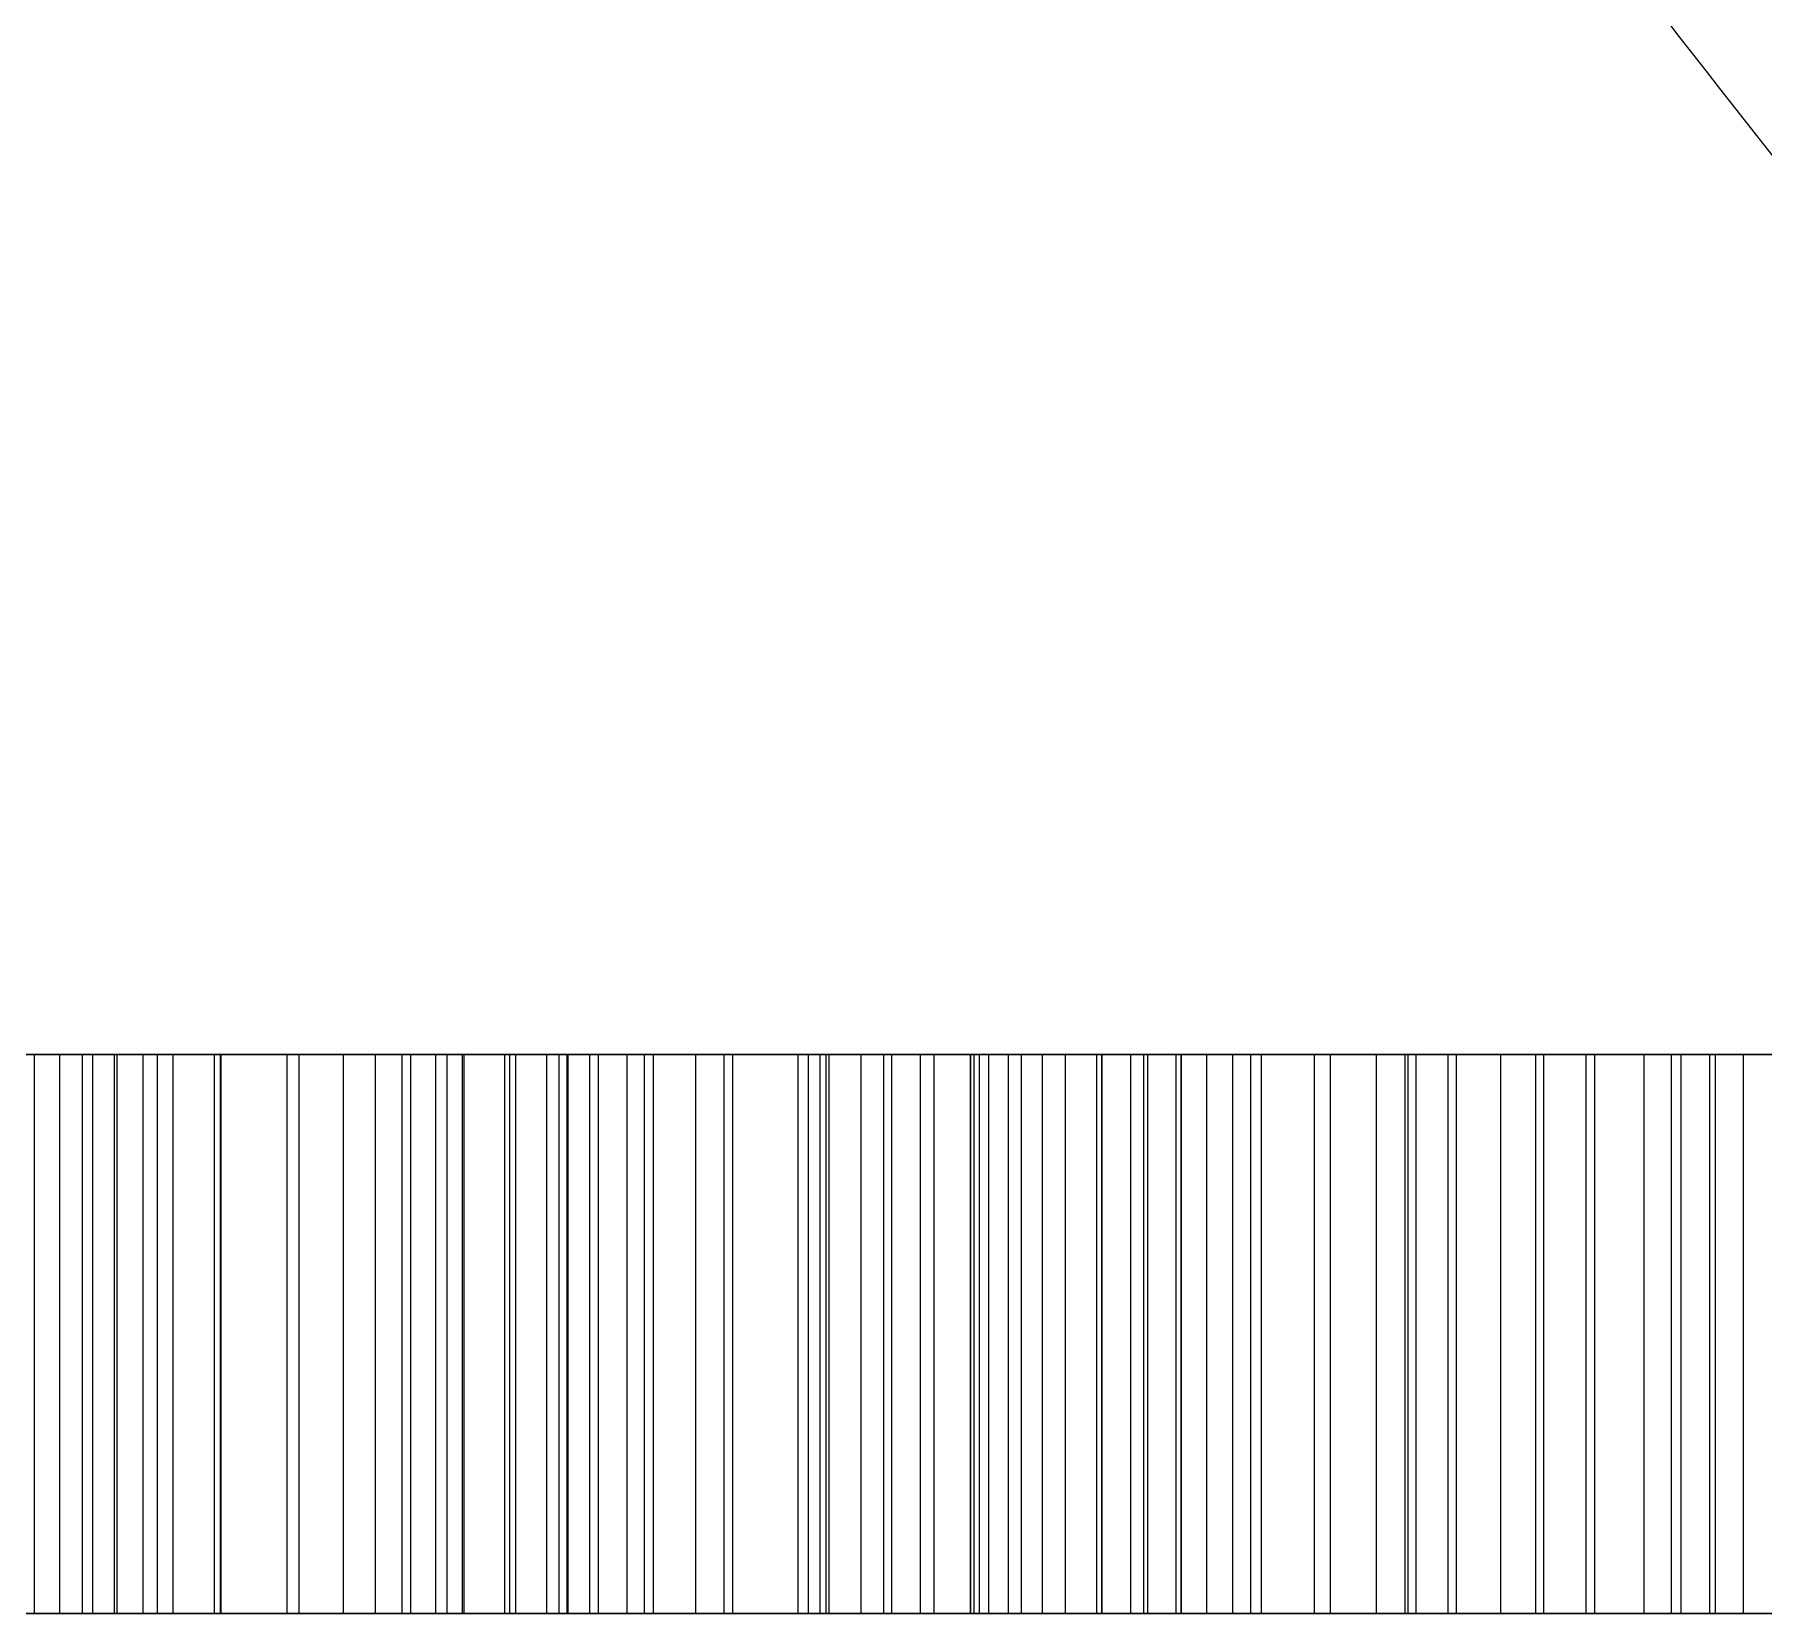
# Paper-space layout 'Sheet2' of a CAD drawing. Header units: inches. Extents: x 0 to 16.3, y 0 to 11.5.
# Drawn here: x 4.1575 to 4.3121, y 9.7172 to 9.8584 of the extents above; entities that cross this region are included whole.
import ezdxf

# ---------------------------------------------------------------- set-up
doc = ezdxf.new("R2010")
doc.units = ezdxf.units.IN
doc.header["$MEASUREMENT"] = 0

psp = doc.layouts.new('Sheet2')

# ---------------------------------------------------------------- linework, layer by layer
at = {"color": 7, "linetype": 'Continuous', "lineweight": 25}
for p, q in [((3.216617, 9.767186), (6.446354, 9.767186)), ((4.164593, 9.767186), (4.047247, 9.767186)), ((4.174123, 9.767186), (4.080595, 9.767186)), ((4.097408, 9.767186), (4.20511, 9.767186)), ((4.11579, 9.767186), (4.174178, 9.767186)), ((4.162675, 9.767186), (4.12373, 9.767186)), ((4.127719, 9.767186), (4.159701, 9.767186)), ((4.143191, 9.767186), (4.161763, 9.767186)), ((4.153027, 9.767186), (4.264684, 9.767186)), ((4.168478, 9.767186), (4.157476, 9.767186)), ((4.157476, 9.717186), (4.157476, 9.767186)), ((4.159701, 9.767186), (4.159701, 9.717186)), ((4.159701, 9.767186), (4.193339, 9.767186)), ((4.161763, 9.717186), (4.161763, 9.767186)), ((4.161763, 9.767186), (4.185098, 9.767186)), ((4.205207, 9.767186), (4.162675, 9.767186)), ((4.162675, 9.717186), (4.162675, 9.767186)), ((4.216614, 9.767186), (4.164593, 9.767186)), ((4.164593, 9.767186), (4.164593, 9.717186)), ((4.164848, 9.767186), (4.164848, 9.717186)), ((4.167196, 9.717186), (4.167196, 9.767186)), ((4.199984, 9.767186), (4.168478, 9.767186)), ((4.168478, 9.717186), (4.168478, 9.767186)), ((4.169886, 9.717186), (4.169886, 9.767186)), ((4.173577, 9.717186), (4.173577, 9.767186)), ((4.181148, 9.767186), (4.173577, 9.767186)), ((4.174123, 9.717186), (4.174123, 9.767186)), ((4.271973, 9.767186), (4.174123, 9.767186)), ((4.174178, 9.717186), (4.174178, 9.767186)), ((4.180065, 9.717186), (4.180065, 9.767186)), ((4.20511, 9.767186), (4.181148, 9.767186)), ((4.181148, 9.717186), (4.181148, 9.767186)), ((4.185098, 9.717186), (4.185098, 9.767186)), ((4.185098, 9.767186), (4.212834, 9.767186)), ((4.187939, 9.767186), (4.187939, 9.717186)), ((4.190327, 9.767186), (4.190327, 9.717186)), ((4.191129, 9.717186), (4.191129, 9.767186)), ((4.193339, 9.767186), (4.193339, 9.717186)), ((4.193339, 9.767186), (4.228274, 9.767186)), ((4.194387, 9.717186), (4.194387, 9.767186)), ((4.195758, 9.717186), (4.195758, 9.767186)), ((4.195758, 9.767186), (4.199984, 9.767186)), ((4.252973, 9.767186), (4.195918, 9.767186)), ((4.195918, 9.717186), (4.195918, 9.767186)), ((4.199508, 9.767186), (4.199508, 9.717186)), ((4.199548, 9.717186), (4.199548, 9.767186)), ((4.199548, 9.767186), (4.226714, 9.767186)), ((4.199984, 9.717186), (4.199984, 9.767186)), ((4.200515, 9.717186), (4.200515, 9.767186)), ((4.203294, 9.767186), (4.210497, 9.767186)), ((4.203294, 9.717186), (4.203294, 9.767186)), ((4.219174, 9.767186), (4.203294, 9.767186)), ((4.204397, 9.717186), (4.204397, 9.767186)), ((4.20511, 9.717186), (4.20511, 9.767186)), ((4.28866, 9.767186), (4.205207, 9.767186)), ((4.205207, 9.717186), (4.205207, 9.767186)), ((4.207151, 9.717186), (4.207151, 9.767186)), ((4.207916, 9.717186), (4.207916, 9.767186)), ((4.210497, 9.717186), (4.210497, 9.767186)), ((4.212028, 9.717186), (4.212028, 9.767186)), ((4.212834, 9.717186), (4.212834, 9.767186)), ((4.212834, 9.767186), (4.244611, 9.767186)), ((4.24281, 9.767186), (4.216614, 9.767186)), ((4.216614, 9.767186), (4.216614, 9.717186)), ((4.219174, 9.717186), (4.219174, 9.767186)), ((4.225782, 9.767186), (4.219174, 9.767186)), ((4.21994, 9.717186), (4.21994, 9.767186)), ((4.228561, 9.767186), (4.225782, 9.767186)), ((4.225782, 9.717186), (4.225782, 9.767186)), ((4.226714, 9.717186), (4.226714, 9.767186)), ((4.227767, 9.717186), (4.227767, 9.767186)), ((4.228274, 9.767186), (4.228274, 9.717186)), ((4.228274, 9.767186), (4.400494, 9.767186)), ((4.228561, 9.717186), (4.228561, 9.767186)), ((4.231422, 9.717186), (4.231422, 9.767186)), ((4.233435, 9.717186), (4.233435, 9.767186)), ((4.234175, 9.767186), (4.236728, 9.767186)), ((4.234175, 9.717186), (4.234175, 9.767186)), ((4.236728, 9.767186), (4.242002, 9.767186)), ((4.236728, 9.717186), (4.236728, 9.767186)), ((4.237944, 9.717186), (4.237944, 9.767186)), ((4.241203, 9.717186), (4.241203, 9.767186)), ((4.241233, 9.717186), (4.241233, 9.767186)), ((4.241233, 9.767186), (4.245771, 9.767186)), ((4.24152, 9.717186), (4.24152, 9.767186)), ((4.242002, 9.717186), (4.242002, 9.767186)), ((4.242002, 9.767186), (4.25672, 9.767186)), ((4.260039, 9.767186), (4.24281, 9.767186)), ((4.24281, 9.767186), (4.24281, 9.717186)), ((4.244611, 9.717186), (4.244611, 9.767186)), ((4.244611, 9.767186), (4.708621, 9.767186)), ((4.245771, 9.717186), (4.245771, 9.767186)), ((4.247645, 9.717186), (4.247645, 9.767186)), ((4.249687, 9.717186), (4.249687, 9.767186)), ((4.25672, 9.767186), (4.249687, 9.767186)), ((4.252492, 9.767186), (4.255555, 9.767186)), ((4.252492, 9.717186), (4.252492, 9.767186)), ((4.304783, 9.767186), (4.252492, 9.767186)), ((4.252948, 9.717186), (4.252948, 9.767186)), ((4.252973, 9.717186), (4.252973, 9.767186)), ((4.255555, 9.717186), (4.255555, 9.767186)), ((4.255555, 9.767186), (4.26236, 9.767186)), ((4.25672, 9.717186), (4.25672, 9.767186)), ((4.25706, 9.717186), (4.25706, 9.767186)), ((4.259609, 9.717186), (4.259609, 9.767186)), ((4.260037, 9.717186), (4.260037, 9.767186)), ((4.280322, 9.767186), (4.260039, 9.767186)), ((4.260039, 9.767186), (4.260039, 9.717186)), ((4.26236, 9.717186), (4.26236, 9.767186)), ((4.264684, 9.767186), (4.380707, 9.767186)), ((4.264684, 9.717186), (4.264684, 9.767186)), ((4.266276, 9.717186), (4.266276, 9.767186)), ((4.267249, 9.717186), (4.267249, 9.767186)), ((4.271973, 9.717186), (4.271973, 9.767186)), ((4.374138, 9.767186), (4.271973, 9.767186)), ((4.27342, 9.767186), (4.291767, 9.767186)), ((4.27342, 9.717186), (4.27342, 9.767186)), ((4.277534, 9.717186), (4.277534, 9.767186)), ((4.280087, 9.717186), (4.280087, 9.767186)), ((4.303884, 9.767186), (4.280322, 9.767186)), ((4.280322, 9.767186), (4.280322, 9.717186)), ((4.281076, 9.767186), (4.28394, 9.767186)), ((4.281076, 9.717186), (4.281076, 9.767186)), ((4.284678, 9.767186), (4.281076, 9.767186)), ((4.28394, 9.717186), (4.28394, 9.767186)), ((4.28394, 9.767186), (4.319529, 9.767186)), ((4.284678, 9.717186), (4.284678, 9.767186)), ((4.310361, 9.767186), (4.28866, 9.767186)), ((4.28866, 9.717186), (4.28866, 9.767186)), ((4.291767, 9.717186), (4.291767, 9.767186)), ((4.292488, 9.717186), (4.292488, 9.767186)), ((4.296242, 9.767186), (4.296242, 9.717186)), ((4.307335, 9.767186), (4.297042, 9.767186)), ((4.297042, 9.717186), (4.297042, 9.767186)), ((4.301465, 9.717186), (4.301465, 9.767186)), ((4.301465, 9.767186), (4.307846, 9.767186)), ((4.33095, 9.767186), (4.303884, 9.767186)), ((4.303884, 9.767186), (4.303884, 9.717186)), ((4.304783, 9.717186), (4.304783, 9.767186)), ((4.307846, 9.767186), (4.304783, 9.767186)), ((4.307335, 9.717186), (4.307335, 9.767186)), ((4.307846, 9.717186), (4.307846, 9.767186)), ((4.325412, 9.767186), (4.310361, 9.767186)), ((4.310361, 9.717186), (4.310361, 9.767186)), ((4.047247, 9.717186), (4.164593, 9.717186)), ((4.174123, 9.717186), (4.080595, 9.717186)), ((4.097408, 9.717186), (4.20511, 9.717186)), ((4.11579, 9.717186), (4.174178, 9.717186)), ((4.162675, 9.717186), (4.12373, 9.717186)), ((4.159701, 9.717186), (4.127719, 9.717186)), ((4.143191, 9.717186), (4.161763, 9.717186)), ((4.153027, 9.717186), (4.264684, 9.717186)), ((4.168478, 9.717186), (4.157476, 9.717186)), ((4.193339, 9.717186), (4.159701, 9.717186)), ((4.161763, 9.717186), (4.185098, 9.717186)), ((4.205207, 9.717186), (4.162675, 9.717186)), ((4.164593, 9.717186), (4.216614, 9.717186)), ((4.199984, 9.717186), (4.168478, 9.717186)), ((4.181148, 9.717186), (4.173577, 9.717186)), ((4.271973, 9.717186), (4.174123, 9.717186)), ((4.20511, 9.717186), (4.181148, 9.717186)), ((4.185098, 9.717186), (4.212834, 9.717186)), ((4.228274, 9.717186), (4.193339, 9.717186)), ((4.195758, 9.717186), (4.199984, 9.717186)), ((4.252973, 9.717186), (4.195918, 9.717186)), ((4.199548, 9.717186), (4.226714, 9.717186)), ((4.203294, 9.717186), (4.210497, 9.717186)), ((4.219174, 9.717186), (4.203294, 9.717186)), ((4.28866, 9.717186), (4.205207, 9.717186)), ((4.212834, 9.717186), (4.244611, 9.717186)), ((4.216614, 9.717186), (4.24281, 9.717186)), ((4.225782, 9.717186), (4.219174, 9.717186)), ((4.228561, 9.717186), (4.225782, 9.717186)), ((4.400494, 9.717186), (4.228274, 9.717186)), ((4.234175, 9.717186), (4.236728, 9.717186)), ((4.236728, 9.717186), (4.242002, 9.717186)), ((4.241233, 9.717186), (4.245771, 9.717186)), ((4.242002, 9.717186), (4.25672, 9.717186)), ((4.24281, 9.717186), (4.260039, 9.717186)), ((4.244611, 9.717186), (4.708621, 9.717186)), ((4.25672, 9.717186), (4.249687, 9.717186)), ((4.252492, 9.717186), (4.255555, 9.717186)), ((4.304783, 9.717186), (4.252492, 9.717186)), ((4.255555, 9.717186), (4.26236, 9.717186)), ((4.260039, 9.717186), (4.280322, 9.717186)), ((4.264684, 9.717186), (4.380707, 9.717186)), ((4.374138, 9.717186), (4.271973, 9.717186)), ((4.27342, 9.717186), (4.291767, 9.717186)), ((4.280322, 9.717186), (4.303884, 9.717186)), ((4.281076, 9.717186), (4.28394, 9.717186)), ((4.284678, 9.717186), (4.281076, 9.717186)), ((4.28394, 9.717186), (4.319529, 9.717186)), ((4.310361, 9.717186), (4.28866, 9.717186)), ((4.307335, 9.717186), (4.297042, 9.717186)), ((4.301465, 9.717186), (4.307846, 9.717186)), ((4.303884, 9.717186), (4.33095, 9.717186)), ((4.307846, 9.717186), (4.304783, 9.717186)), ((4.325412, 9.717186), (4.310361, 9.717186))]:
    psp.add_line(p, q, dxfattribs=at)
psp.add_ellipse((4.831485, 15.555746), major_axis=(0, 6.027262), ratio=0.2679492, start_param=2.7576999, end_param=2.8592172, dxfattribs=at)
for points, knots in [([(4.167196, 9.767186), (4.166599, 9.767186), (4.16549, 9.767186), (4.163803, 9.767186), (4.162241, 9.767186), (4.1608, 9.767186), (4.159511, 9.767186), (4.158345, 9.767186), (4.157311, 9.767186), (4.156781, 9.767186), (4.156505, 9.767186)], [0, 0, 0, 0, 0.1634828, 0.303655, 0.4306381, 0.5429629, 0.6491727, 0.7569437, 0.8732638, 1, 1, 1, 1]), ([(4.194387, 9.767186), (4.192773, 9.767186), (4.189616, 9.767186), (4.185232, 9.767186), (4.181249, 9.767186), (4.177682, 9.767186), (4.174535, 9.767186), (4.171804, 9.767186), (4.169486, 9.767186), (4.167634, 9.767186), (4.166211, 9.767186), (4.165272, 9.767186), (4.164814, 9.767186), (4.164843, 9.767186), (4.165365, 9.767186), (4.16636, 9.767186), (4.167874, 9.767186), (4.169207, 9.767186), (4.169886, 9.767186)], [0, 0, 0, 0, 0.0697498, 0.1365012, 0.2010935, 0.2635711, 0.3245427, 0.3851762, 0.4456286, 0.5069201, 0.5678784, 0.6279706, 0.6874835, 0.7470737, 0.807395, 0.869438, 0.933535, 1, 1, 1, 1]), ([(4.173577, 9.767186), (4.174047, 9.767186), (4.174964, 9.767186), (4.176182, 9.767186), (4.177236, 9.767186), (4.178118, 9.767186), (4.178821, 9.767186), (4.179415, 9.767186), (4.179768, 9.767186), (4.180078, 9.767186), (4.180097, 9.767186), (4.179681, 9.767186), (4.178743, 9.767186), (4.177233, 9.767186), (4.17531, 9.767186), (4.172986, 9.767186), (4.170303, 9.767186), (4.16824, 9.767186), (4.167196, 9.767186)], [0, 0, 0, 0, 0.0702362, 0.1369279, 0.2001255, 0.2598881, 0.3158283, 0.3685639, 0.4180332, 0.4644731, 0.5495715, 0.6266164, 0.6962524, 0.7599856, 0.8206072, 0.8800544, 0.93931, 1, 1, 1, 1]), ([(4.169886, 9.767186), (4.170644, 9.767186), (4.172134, 9.767186), (4.174784, 9.767186), (4.177748, 9.767186), (4.181022, 9.767186), (4.184583, 9.767186), (4.188436, 9.767186), (4.192586, 9.767186), (4.197006, 9.767186), (4.201542, 9.767186), (4.206146, 9.767186), (4.210731, 9.767186), (4.215313, 9.767186), (4.21989, 9.767186), (4.224439, 9.767186), (4.229009, 9.767186), (4.231945, 9.767186), (4.233435, 9.767186)], [0, 0, 0, 0, 0.0675286, 0.1326932, 0.19593, 0.2581632, 0.3197487, 0.3812902, 0.4437174, 0.5071604, 0.5708222, 0.6323264, 0.6928098, 0.7528364, 0.8127136, 0.8735441, 0.9358197, 1, 1, 1, 1]), ([(4.174178, 9.767186), (4.174877, 9.767186), (4.176151, 9.767186), (4.178012, 9.767186), (4.179638, 9.767186), (4.181095, 9.767186), (4.18252, 9.767186), (4.183875, 9.767186), (4.18528, 9.767186), (4.186791, 9.767186), (4.188534, 9.767186), (4.190581, 9.767186), (4.19306, 9.767186), (4.194802, 9.767186), (4.195758, 9.767186)], [0, 0, 0, 0, 0.1476675, 0.2690406, 0.3650826, 0.4367119, 0.49431, 0.5473157, 0.5989384, 0.6498406, 0.7091503, 0.7860309, 0.882611, 1, 1, 1, 1]), ([(4.191129, 9.767186), (4.190697, 9.767186), (4.18985, 9.767186), (4.188868, 9.767186), (4.188251, 9.767186), (4.18793, 9.767186), (4.18792, 9.767186), (4.188279, 9.767186), (4.188894, 9.767186), (4.189873, 9.767186), (4.191096, 9.767186), (4.192677, 9.767186), (4.194507, 9.767186), (4.196611, 9.767186), (4.199036, 9.767186), (4.201719, 9.767186), (4.204706, 9.767186), (4.206831, 9.767186), (4.207916, 9.767186)], [0, 0, 0, 0, 0.0650768, 0.1276932, 0.1885881, 0.2474137, 0.3059129, 0.3648003, 0.423494, 0.4839718, 0.5449109, 0.6056862, 0.666438, 0.7285674, 0.7927039, 0.8586285, 0.9277968, 1, 1, 1, 1]), ([(4.195918, 9.767186), (4.195314, 9.767186), (4.194144, 9.767186), (4.192733, 9.767186), (4.191616, 9.767186), (4.190829, 9.767186), (4.190405, 9.767186), (4.19027, 9.767186), (4.190497, 9.767186), (4.191035, 9.767186), (4.191858, 9.767186), (4.192953, 9.767186), (4.19424, 9.767186), (4.195824, 9.767186), (4.197619, 9.767186), (4.19965, 9.767186), (4.201904, 9.767186), (4.203554, 9.767186), (4.204397, 9.767186)], [0, 0, 0, 0, 0.0893391, 0.1731573, 0.2519288, 0.3247626, 0.3931991, 0.457822, 0.5186723, 0.5764389, 0.6317409, 0.6851088, 0.7374563, 0.7887903, 0.8399943, 0.8917492, 0.9447149, 1, 1, 1, 1]), ([(4.21994, 9.767186), (4.218276, 9.767186), (4.21507, 9.767186), (4.210428, 9.767186), (4.206168, 9.767186), (4.202303, 9.767186), (4.198831, 9.767186), (4.195817, 9.767186), (4.193149, 9.767186), (4.191814, 9.767186), (4.191129, 9.767186)], [0, 0, 0, 0, 0.1417828, 0.273082, 0.3963705, 0.515374, 0.6315495, 0.7494905, 0.8712937, 1, 1, 1, 1]), ([(4.245771, 9.767186), (4.244664, 9.767186), (4.242506, 9.767186), (4.239186, 9.767186), (4.23594, 9.767186), (4.232699, 9.767186), (4.229526, 9.767186), (4.226381, 9.767186), (4.22329, 9.767186), (4.220213, 9.767186), (4.217131, 9.767186), (4.214023, 9.767186), (4.210865, 9.767186), (4.207666, 9.767186), (4.204409, 9.767186), (4.201089, 9.767186), (4.197733, 9.767186), (4.195516, 9.767186), (4.194387, 9.767186)], [0, 0, 0, 0, 0.0739093, 0.1441492, 0.211882, 0.2768417, 0.3390389, 0.3985777, 0.4565545, 0.513083, 0.5686427, 0.6256801, 0.6834594, 0.7423538, 0.8035951, 0.8669079, 0.9321978, 1, 1, 1, 1]), ([(4.212028, 9.767186), (4.210765, 9.767186), (4.208383, 9.767186), (4.205238, 9.767186), (4.202779, 9.767186), (4.20101, 9.767186), (4.199904, 9.767186), (4.199411, 9.767186), (4.199607, 9.767186), (4.20021, 9.767186), (4.200515, 9.767186)], [0, 0, 0, 0, 0.1719214, 0.3241645, 0.4600632, 0.5823251, 0.693677, 0.7965945, 0.8970247, 1, 1, 1, 1]), ([(4.231422, 9.767186), (4.230728, 9.767186), (4.229377, 9.767186), (4.227279, 9.767186), (4.225191, 9.767186), (4.223111, 9.767186), (4.221045, 9.767186), (4.219004, 9.767186), (4.217, 9.767186), (4.214985, 9.767186), (4.213008, 9.767186), (4.211047, 9.767186), (4.209093, 9.767186), (4.207125, 9.767186), (4.205214, 9.767186), (4.203282, 9.767186), (4.201378, 9.767186), (4.200172, 9.767186), (4.199548, 9.767186)], [0, 0, 0, 0, 0.0525473, 0.1024186, 0.1510474, 0.1993288, 0.2474834, 0.2966263, 0.34839, 0.4023612, 0.4604101, 0.5221835, 0.5885946, 0.659955, 0.7366589, 0.8188109, 0.9062343, 1, 1, 1, 1]), ([(4.200515, 9.767186), (4.200902, 9.767186), (4.201643, 9.767186), (4.203184, 9.767186), (4.205045, 9.767186), (4.206446, 9.767186), (4.207151, 9.767186)], [0, 0, 0, 0, 0.2711487, 0.518599, 0.7579808, 1, 1, 1, 1]), ([(4.204397, 9.767186), (4.205651, 9.767186), (4.208153, 9.767186), (4.212151, 9.767186), (4.216285, 9.767186), (4.219824, 9.767186), (4.222747, 9.767186), (4.225059, 9.767186), (4.227498, 9.767186), (4.230041, 9.767186), (4.232676, 9.767186), (4.235461, 9.767186), (4.238323, 9.767186), (4.240244, 9.767186), (4.241233, 9.767186)], [0, 0, 0, 0, 0.1038147, 0.2070928, 0.3123843, 0.4204257, 0.477682, 0.5389717, 0.6035478, 0.6734682, 0.747656, 0.8269901, 0.9109632, 1, 1, 1, 1]), ([(4.207151, 9.767186), (4.207585, 9.767186), (4.208561, 9.767186), (4.210236, 9.767186), (4.21226, 9.767186), (4.214664, 9.767186), (4.217423, 9.767186), (4.220551, 9.767186), (4.224043, 9.767186), (4.226483, 9.767186), (4.227767, 9.767186)], [0, 0, 0, 0, 0.0628695, 0.1414739, 0.2392867, 0.3539314, 0.4885042, 0.6402739, 0.8106529, 1, 1, 1, 1]), ([(4.207916, 9.767186), (4.208997, 9.767186), (4.211109, 9.767186), (4.21431, 9.767186), (4.217423, 9.767186), (4.220507, 9.767186), (4.223666, 9.767186), (4.226983, 9.767186), (4.230519, 9.767186), (4.232929, 9.767186), (4.234175, 9.767186)], [0, 0, 0, 0, 0.1318934, 0.2579719, 0.3768796, 0.4913699, 0.606597, 0.7296965, 0.8602706, 1, 1, 1, 1]), ([(4.210497, 9.767186), (4.211328, 9.767186), (4.212951, 9.767186), (4.215505, 9.767186), (4.21804, 9.767186), (4.220631, 9.767186), (4.22322, 9.767186), (4.225837, 9.767186), (4.228474, 9.767186), (4.231128, 9.767186), (4.233794, 9.767186), (4.236478, 9.767186), (4.239181, 9.767186), (4.241916, 9.767186), (4.244664, 9.767186), (4.247429, 9.767186), (4.250211, 9.767186), (4.252027, 9.767186), (4.252948, 9.767186)], [0, 0, 0, 0, 0.073113, 0.1426704, 0.2101413, 0.2751037, 0.337678, 0.3987274, 0.4586195, 0.5171499, 0.5753061, 0.6328947, 0.6909481, 0.7498568, 0.8101309, 0.8714853, 0.9348597, 1, 1, 1, 1]), ([(4.249687, 9.767186), (4.248814, 9.767186), (4.247105, 9.767186), (4.244507, 9.767186), (4.241983, 9.767186), (4.239531, 9.767186), (4.237123, 9.767186), (4.234767, 9.767186), (4.232491, 9.767186), (4.229526, 9.767186), (4.225787, 9.767186), (4.221225, 9.767186), (4.216577, 9.767186), (4.213572, 9.767186), (4.212028, 9.767186)], [0, 0, 0, 0, 0.0810554, 0.158701, 0.2315555, 0.2998015, 0.3649243, 0.4266212, 0.4847822, 0.5402286, 0.6491803, 0.759635, 0.876508, 1, 1, 1, 1]), ([(4.24152, 9.767186), (4.240282, 9.767186), (4.237905, 9.767186), (4.234474, 9.767186), (4.231331, 9.767186), (4.228491, 9.767186), (4.225938, 9.767186), (4.223678, 9.767186), (4.22171, 9.767186), (4.220498, 9.767186), (4.21994, 9.767186)], [0, 0, 0, 0, 0.1737204, 0.3337073, 0.4799922, 0.6115947, 0.729558, 0.8339505, 0.9235894, 1, 1, 1, 1]), ([(4.226714, 9.767186), (4.227321, 9.767186), (4.228453, 9.767186), (4.230156, 9.767186), (4.231704, 9.767186), (4.233133, 9.767186), (4.234432, 9.767186), (4.235688, 9.767186), (4.23685, 9.767186), (4.23756, 9.767186), (4.237944, 9.767186)], [0, 0, 0, 0, 0.135188, 0.2520629, 0.3549458, 0.4501432, 0.5524384, 0.6760053, 0.8246043, 1, 1, 1, 1]), ([(4.227767, 9.767186), (4.228939, 9.767186), (4.231178, 9.767186), (4.234387, 9.767186), (4.237312, 9.767186), (4.239936, 9.767186), (4.24227, 9.767186), (4.244315, 9.767186), (4.246071, 9.767186), (4.247153, 9.767186), (4.247645, 9.767186)], [0, 0, 0, 0, 0.1782542, 0.3405603, 0.487988, 0.620855, 0.7375402, 0.8394925, 0.9269973, 1, 1, 1, 1]), ([(4.25706, 9.767186), (4.255885, 9.767186), (4.253589, 9.767186), (4.250112, 9.767186), (4.24671, 9.767186), (4.24334, 9.767186), (4.239893, 9.767186), (4.23629, 9.767186), (4.232479, 9.767186), (4.229891, 9.767186), (4.228561, 9.767186)], [0, 0, 0, 0, 0.1315843, 0.2569507, 0.377567, 0.4931286, 0.6090432, 0.7321415, 0.8622398, 1, 1, 1, 1]), ([(4.237944, 9.767186), (4.238316, 9.767186), (4.23904, 9.767186), (4.23989, 9.767186), (4.240509, 9.767186), (4.240978, 9.767186), (4.241214, 9.767186), (4.24121, 9.767186), (4.241013, 9.767186), (4.240499, 9.767186), (4.239394, 9.767186), (4.237381, 9.767186), (4.234701, 9.767186), (4.232532, 9.767186), (4.231422, 9.767186)], [0, 0, 0, 0, 0.0815259, 0.1589315, 0.2318384, 0.3018979, 0.3675226, 0.4310693, 0.4923353, 0.5527956, 0.667475, 0.777276, 0.8860108, 1, 1, 1, 1]), ([(4.233435, 9.767186), (4.234452, 9.767186), (4.236457, 9.767186), (4.239318, 9.767186), (4.241994, 9.767186), (4.244459, 9.767186), (4.246783, 9.767186), (4.248894, 9.767186), (4.250841, 9.767186), (4.252574, 9.767186), (4.254124, 9.767186), (4.25551, 9.767186), (4.256655, 9.767186), (4.257677, 9.767186), (4.258412, 9.767186), (4.259029, 9.767186), (4.259418, 9.767186), (4.259612, 9.767186), (4.259625, 9.767186), (4.259354, 9.767186), (4.258869, 9.767186), (4.258149, 9.767186), (4.257217, 9.767186), (4.256042, 9.767186), (4.254631, 9.767186), (4.253533, 9.767186), (4.252973, 9.767186)], [0, 0, 0, 0, 0.0442114, 0.0871518, 0.1286423, 0.1688524, 0.2080107, 0.2467625, 0.2845216, 0.3217708, 0.3589463, 0.3954125, 0.4320307, 0.4688226, 0.506103, 0.5435742, 0.5820615, 0.6213944, 0.6617526, 0.7040934, 0.7478686, 0.7936161, 0.8418422, 0.89196, 0.944916, 1, 1, 1, 1]), ([(4.260037, 9.767186), (4.259641, 9.767186), (4.258741, 9.767186), (4.257217, 9.767186), (4.255384, 9.767186), (4.253222, 9.767186), (4.250751, 9.767186), (4.24795, 9.767186), (4.244839, 9.767186), (4.242663, 9.767186), (4.24152, 9.767186)], [0, 0, 0, 0, 0.0640589, 0.1456066, 0.2424277, 0.3578129, 0.4923536, 0.6427974, 0.8124763, 1, 1, 1, 1]), ([(4.247645, 9.767186), (4.249273, 9.767186), (4.252451, 9.767186), (4.257096, 9.767186), (4.261464, 9.767186), (4.265524, 9.767186), (4.26926, 9.767186), (4.272531, 9.767186), (4.275372, 9.767186), (4.276802, 9.767186), (4.277534, 9.767186)], [0, 0, 0, 0, 0.1324418, 0.2585365, 0.3808121, 0.5027309, 0.6236021, 0.745601, 0.8697245, 1, 1, 1, 1]), ([(4.252948, 9.767186), (4.254377, 9.767186), (4.257077, 9.767186), (4.260597, 9.767186), (4.263398, 9.767186), (4.265421, 9.767186), (4.266665, 9.767186), (4.267336, 9.767186), (4.267202, 9.767186), (4.266585, 9.767186), (4.266276, 9.767186)], [0, 0, 0, 0, 0.1740797, 0.3289973, 0.4662463, 0.5913994, 0.705116, 0.80756, 0.9036942, 1, 1, 1, 1]), ([(4.277534, 9.767186), (4.27793, 9.767186), (4.27871, 9.767186), (4.279555, 9.767186), (4.279988, 9.767186), (4.280146, 9.767186), (4.279944, 9.767186), (4.279385, 9.767186), (4.278541, 9.767186), (4.277311, 9.767186), (4.275823, 9.767186), (4.273999, 9.767186), (4.271881, 9.767186), (4.269495, 9.767186), (4.266815, 9.767186), (4.26384, 9.767186), (4.260577, 9.767186), (4.25825, 9.767186), (4.25706, 9.767186)], [0, 0, 0, 0, 0.0585294, 0.1151116, 0.17121946, 0.22617329, 0.28227589, 0.33919373, 0.39801505, 0.45967481, 0.52214112, 0.58529389, 0.64903314, 0.7143626, 0.78144067, 0.85080438, 0.92368506, 1, 1, 1, 1]), ([(4.266276, 9.767186), (4.26592, 9.767186), (4.265239, 9.767186), (4.263748, 9.767186), (4.262027, 9.767186), (4.260706, 9.767186), (4.260037, 9.767186)], [0, 0, 0, 0, 0.27350923, 0.52354038, 0.75884276, 1, 1, 1, 1]), ([(4.26236, 9.767186), (4.262988, 9.767186), (4.264179, 9.767186), (4.26597, 9.767186), (4.267626, 9.767186), (4.269151, 9.767186), (4.270507, 9.767186), (4.271674, 9.767186), (4.272695, 9.767186), (4.273168, 9.767186), (4.27342, 9.767186)], [0, 0, 0, 0, 0.1399973, 0.26542428, 0.38064126, 0.49125949, 0.60444176, 0.723878, 0.85323842, 1, 1, 1, 1]), ([(4.291767, 9.767186), (4.291984, 9.767186), (4.292404, 9.767186), (4.292565, 9.767186), (4.2922, 9.767186), (4.291423, 9.767186), (4.290248, 9.767186), (4.288747, 9.767186), (4.28684, 9.767186), (4.285415, 9.767186), (4.284678, 9.767186)], [0, 0, 0, 0, 0.1282229, 0.2489492, 0.3644521, 0.4821864, 0.6037442, 0.726755, 0.8585186, 1, 1, 1, 1]), ([(4.297042, 9.767186), (4.296831, 9.767186), (4.296433, 9.767186), (4.296197, 9.767186), (4.296284, 9.767186), (4.296785, 9.767186), (4.297586, 9.767186), (4.298628, 9.767186), (4.299943, 9.767186), (4.300945, 9.767186), (4.301465, 9.767186)], [0, 0, 0, 0, 0.1522547, 0.2871446, 0.4129059, 0.5313045, 0.647522, 0.7600685, 0.8755498, 1, 1, 1, 1]), ([(4.338699, 9.767186), (4.337929, 9.767186), (4.336408, 9.767186), (4.334087, 9.767186), (4.331793, 9.767186), (4.329529, 9.767186), (4.327292, 9.767186), (4.325079, 9.767186), (4.322899, 9.767186), (4.320755, 9.767186), (4.318691, 9.767186), (4.316728, 9.767186), (4.314868, 9.767186), (4.313143, 9.767186), (4.311486, 9.767186), (4.310008, 9.767186), (4.308573, 9.767186), (4.307756, 9.767186), (4.307335, 9.767186)], [0, 0, 0, 0, 0.0583477, 0.1151491, 0.1696187, 0.2232069, 0.2773078, 0.3312682, 0.3870769, 0.4441047, 0.5033638, 0.5640687, 0.6269001, 0.693, 0.7633581, 0.837737, 0.9166187, 1, 1, 1, 1]), ([(4.167196, 9.717186), (4.166599, 9.717186), (4.16549, 9.717186), (4.163803, 9.717186), (4.162241, 9.717186), (4.1608, 9.717186), (4.159511, 9.717186), (4.158345, 9.717186), (4.157311, 9.717186), (4.156781, 9.717186), (4.156505, 9.717186)], [0, 0, 0, 0, 0.1634828, 0.303655, 0.4306381, 0.5429629, 0.6491727, 0.7569437, 0.8732638, 1, 1, 1, 1]), ([(4.194387, 9.717186), (4.192773, 9.717186), (4.189616, 9.717186), (4.185232, 9.717186), (4.181249, 9.717186), (4.177682, 9.717186), (4.174535, 9.717186), (4.171804, 9.717186), (4.169486, 9.717186), (4.167634, 9.717186), (4.166211, 9.717186), (4.165272, 9.717186), (4.164814, 9.717186), (4.164843, 9.717186), (4.165365, 9.717186), (4.16636, 9.717186), (4.167874, 9.717186), (4.169207, 9.717186), (4.169886, 9.717186)], [0, 0, 0, 0, 0.0697498, 0.1365012, 0.2010935, 0.2635711, 0.3245427, 0.3851762, 0.4456286, 0.5069201, 0.5678784, 0.6279706, 0.6874835, 0.7470737, 0.807395, 0.869438, 0.933535, 1, 1, 1, 1]), ([(4.173577, 9.717186), (4.174047, 9.717186), (4.174964, 9.717186), (4.176182, 9.717186), (4.177236, 9.717186), (4.178118, 9.717186), (4.178821, 9.717186), (4.179415, 9.717186), (4.179768, 9.717186), (4.180078, 9.717186), (4.180097, 9.717186), (4.179681, 9.717186), (4.178743, 9.717186), (4.177233, 9.717186), (4.17531, 9.717186), (4.172986, 9.717186), (4.170303, 9.717186), (4.16824, 9.717186), (4.167196, 9.717186)], [0, 0, 0, 0, 0.0702362, 0.1369279, 0.2001255, 0.2598881, 0.3158283, 0.3685639, 0.4180332, 0.4644731, 0.5495715, 0.6266164, 0.6962524, 0.7599856, 0.8206072, 0.8800544, 0.93931, 1, 1, 1, 1]), ([(4.169886, 9.717186), (4.170644, 9.717186), (4.172134, 9.717186), (4.174784, 9.717186), (4.177748, 9.717186), (4.181022, 9.717186), (4.184583, 9.717186), (4.188436, 9.717186), (4.192586, 9.717186), (4.197006, 9.717186), (4.201542, 9.717186), (4.206146, 9.717186), (4.210731, 9.717186), (4.215313, 9.717186), (4.21989, 9.717186), (4.224439, 9.717186), (4.229009, 9.717186), (4.231945, 9.717186), (4.233435, 9.717186)], [0, 0, 0, 0, 0.0675286, 0.1326932, 0.19593, 0.2581632, 0.3197487, 0.3812902, 0.4437174, 0.5071604, 0.5708222, 0.6323264, 0.6928098, 0.7528364, 0.8127136, 0.8735441, 0.9358197, 1, 1, 1, 1]), ([(4.174178, 9.717186), (4.174877, 9.717186), (4.176151, 9.717186), (4.178012, 9.717186), (4.179638, 9.717186), (4.181095, 9.717186), (4.18252, 9.717186), (4.183875, 9.717186), (4.18528, 9.717186), (4.186791, 9.717186), (4.188534, 9.717186), (4.190581, 9.717186), (4.19306, 9.717186), (4.194802, 9.717186), (4.195758, 9.717186)], [0, 0, 0, 0, 0.1476675, 0.2690406, 0.3650826, 0.4367119, 0.49431, 0.5473157, 0.5989384, 0.6498406, 0.7091503, 0.7860309, 0.882611, 1, 1, 1, 1]), ([(4.191129, 9.717186), (4.190697, 9.717186), (4.18985, 9.717186), (4.188868, 9.717186), (4.188251, 9.717186), (4.18793, 9.717186), (4.18792, 9.717186), (4.188279, 9.717186), (4.188894, 9.717186), (4.189873, 9.717186), (4.191096, 9.717186), (4.192677, 9.717186), (4.194507, 9.717186), (4.196611, 9.717186), (4.199036, 9.717186), (4.201719, 9.717186), (4.204706, 9.717186), (4.206831, 9.717186), (4.207916, 9.717186)], [0, 0, 0, 0, 0.0650768, 0.1276932, 0.1885881, 0.2474137, 0.3059129, 0.3648003, 0.423494, 0.4839718, 0.5449109, 0.6056862, 0.666438, 0.7285674, 0.7927039, 0.8586285, 0.9277968, 1, 1, 1, 1]), ([(4.195918, 9.717186), (4.195314, 9.717186), (4.194144, 9.717186), (4.192733, 9.717186), (4.191616, 9.717186), (4.190829, 9.717186), (4.190405, 9.717186), (4.19027, 9.717186), (4.190497, 9.717186), (4.191035, 9.717186), (4.191858, 9.717186), (4.192953, 9.717186), (4.19424, 9.717186), (4.195824, 9.717186), (4.197619, 9.717186), (4.19965, 9.717186), (4.201904, 9.717186), (4.203554, 9.717186), (4.204397, 9.717186)], [0, 0, 0, 0, 0.0893391, 0.1731573, 0.2519288, 0.3247626, 0.3931991, 0.457822, 0.5186723, 0.5764389, 0.6317409, 0.6851088, 0.7374563, 0.7887903, 0.8399943, 0.8917492, 0.9447149, 1, 1, 1, 1]), ([(4.21994, 9.717186), (4.218276, 9.717186), (4.21507, 9.717186), (4.210428, 9.717186), (4.206168, 9.717186), (4.202303, 9.717186), (4.198831, 9.717186), (4.195817, 9.717186), (4.193149, 9.717186), (4.191814, 9.717186), (4.191129, 9.717186)], [0, 0, 0, 0, 0.1417828, 0.273082, 0.3963705, 0.515374, 0.6315495, 0.7494905, 0.8712937, 1, 1, 1, 1]), ([(4.245771, 9.717186), (4.244664, 9.717186), (4.242506, 9.717186), (4.239186, 9.717186), (4.23594, 9.717186), (4.232699, 9.717186), (4.229526, 9.717186), (4.226381, 9.717186), (4.22329, 9.717186), (4.220213, 9.717186), (4.217131, 9.717186), (4.214023, 9.717186), (4.210865, 9.717186), (4.207666, 9.717186), (4.204409, 9.717186), (4.201089, 9.717186), (4.197733, 9.717186), (4.195516, 9.717186), (4.194387, 9.717186)], [0, 0, 0, 0, 0.0739093, 0.1441492, 0.211882, 0.2768417, 0.3390389, 0.3985777, 0.4565545, 0.513083, 0.5686427, 0.6256801, 0.6834594, 0.7423538, 0.8035951, 0.8669079, 0.9321978, 1, 1, 1, 1]), ([(4.212028, 9.717186), (4.210765, 9.717186), (4.208383, 9.717186), (4.205238, 9.717186), (4.202779, 9.717186), (4.20101, 9.717186), (4.199904, 9.717186), (4.199411, 9.717186), (4.199607, 9.717186), (4.20021, 9.717186), (4.200515, 9.717186)], [0, 0, 0, 0, 0.1719214, 0.3241645, 0.4600632, 0.5823251, 0.693677, 0.7965945, 0.8970247, 1, 1, 1, 1]), ([(4.231422, 9.717186), (4.230728, 9.717186), (4.229377, 9.717186), (4.227279, 9.717186), (4.225191, 9.717186), (4.223111, 9.717186), (4.221045, 9.717186), (4.219004, 9.717186), (4.217, 9.717186), (4.214985, 9.717186), (4.213008, 9.717186), (4.211047, 9.717186), (4.209093, 9.717186), (4.207125, 9.717186), (4.205214, 9.717186), (4.203282, 9.717186), (4.201378, 9.717186), (4.200172, 9.717186), (4.199548, 9.717186)], [0, 0, 0, 0, 0.0525473, 0.1024186, 0.1510474, 0.1993288, 0.2474834, 0.2966263, 0.34839, 0.4023612, 0.4604101, 0.5221835, 0.5885946, 0.659955, 0.7366589, 0.8188109, 0.9062343, 1, 1, 1, 1]), ([(4.200515, 9.717186), (4.200902, 9.717186), (4.201643, 9.717186), (4.203184, 9.717186), (4.205045, 9.717186), (4.206446, 9.717186), (4.207151, 9.717186)], [0, 0, 0, 0, 0.2711487, 0.518599, 0.7579808, 1, 1, 1, 1]), ([(4.204397, 9.717186), (4.205651, 9.717186), (4.208153, 9.717186), (4.212151, 9.717186), (4.216285, 9.717186), (4.219824, 9.717186), (4.222747, 9.717186), (4.225059, 9.717186), (4.227498, 9.717186), (4.230041, 9.717186), (4.232676, 9.717186), (4.235461, 9.717186), (4.238323, 9.717186), (4.240244, 9.717186), (4.241233, 9.717186)], [0, 0, 0, 0, 0.1038147, 0.2070928, 0.3123843, 0.4204257, 0.477682, 0.5389717, 0.6035478, 0.6734682, 0.747656, 0.8269901, 0.9109632, 1, 1, 1, 1]), ([(4.207151, 9.717186), (4.207585, 9.717186), (4.208561, 9.717186), (4.210236, 9.717186), (4.21226, 9.717186), (4.214664, 9.717186), (4.217423, 9.717186), (4.220551, 9.717186), (4.224043, 9.717186), (4.226483, 9.717186), (4.227767, 9.717186)], [0, 0, 0, 0, 0.0628695, 0.1414739, 0.2392867, 0.3539314, 0.4885042, 0.6402739, 0.8106529, 1, 1, 1, 1]), ([(4.207916, 9.717186), (4.208997, 9.717186), (4.211109, 9.717186), (4.21431, 9.717186), (4.217423, 9.717186), (4.220507, 9.717186), (4.223666, 9.717186), (4.226983, 9.717186), (4.230519, 9.717186), (4.232929, 9.717186), (4.234175, 9.717186)], [0, 0, 0, 0, 0.1318934, 0.2579719, 0.3768796, 0.4913699, 0.606597, 0.7296965, 0.8602706, 1, 1, 1, 1]), ([(4.210497, 9.717186), (4.211328, 9.717186), (4.212951, 9.717186), (4.215505, 9.717186), (4.21804, 9.717186), (4.220631, 9.717186), (4.22322, 9.717186), (4.225837, 9.717186), (4.228474, 9.717186), (4.231128, 9.717186), (4.233794, 9.717186), (4.236478, 9.717186), (4.239181, 9.717186), (4.241916, 9.717186), (4.244664, 9.717186), (4.247429, 9.717186), (4.250211, 9.717186), (4.252027, 9.717186), (4.252948, 9.717186)], [0, 0, 0, 0, 0.073113, 0.1426704, 0.2101413, 0.2751037, 0.337678, 0.3987274, 0.4586195, 0.5171499, 0.5753061, 0.6328947, 0.6909481, 0.7498568, 0.8101309, 0.8714853, 0.9348597, 1, 1, 1, 1]), ([(4.249687, 9.717186), (4.248814, 9.717186), (4.247105, 9.717186), (4.244507, 9.717186), (4.241983, 9.717186), (4.239531, 9.717186), (4.237123, 9.717186), (4.234767, 9.717186), (4.232491, 9.717186), (4.229526, 9.717186), (4.225787, 9.717186), (4.221225, 9.717186), (4.216577, 9.717186), (4.213572, 9.717186), (4.212028, 9.717186)], [0, 0, 0, 0, 0.0810554, 0.158701, 0.2315555, 0.2998015, 0.3649243, 0.4266212, 0.4847822, 0.5402286, 0.6491803, 0.759635, 0.876508, 1, 1, 1, 1]), ([(4.24152, 9.717186), (4.240282, 9.717186), (4.237905, 9.717186), (4.234474, 9.717186), (4.231331, 9.717186), (4.228491, 9.717186), (4.225938, 9.717186), (4.223678, 9.717186), (4.22171, 9.717186), (4.220498, 9.717186), (4.21994, 9.717186)], [0, 0, 0, 0, 0.1737204, 0.3337073, 0.4799922, 0.6115947, 0.729558, 0.8339505, 0.9235894, 1, 1, 1, 1]), ([(4.226714, 9.717186), (4.227321, 9.717186), (4.228453, 9.717186), (4.230156, 9.717186), (4.231704, 9.717186), (4.233133, 9.717186), (4.234432, 9.717186), (4.235688, 9.717186), (4.23685, 9.717186), (4.23756, 9.717186), (4.237944, 9.717186)], [0, 0, 0, 0, 0.135188, 0.2520629, 0.3549458, 0.4501432, 0.5524384, 0.6760053, 0.8246043, 1, 1, 1, 1]), ([(4.227767, 9.717186), (4.228939, 9.717186), (4.231178, 9.717186), (4.234387, 9.717186), (4.237312, 9.717186), (4.239936, 9.717186), (4.24227, 9.717186), (4.244315, 9.717186), (4.246071, 9.717186), (4.247153, 9.717186), (4.247645, 9.717186)], [0, 0, 0, 0, 0.1782542, 0.3405603, 0.487988, 0.620855, 0.7375402, 0.8394925, 0.9269973, 1, 1, 1, 1]), ([(4.25706, 9.717186), (4.255885, 9.717186), (4.253589, 9.717186), (4.250112, 9.717186), (4.24671, 9.717186), (4.24334, 9.717186), (4.239893, 9.717186), (4.23629, 9.717186), (4.232479, 9.717186), (4.229891, 9.717186), (4.228561, 9.717186)], [0, 0, 0, 0, 0.1315843, 0.2569507, 0.377567, 0.4931286, 0.6090432, 0.7321415, 0.8622398, 1, 1, 1, 1]), ([(4.237944, 9.717186), (4.238316, 9.717186), (4.23904, 9.717186), (4.23989, 9.717186), (4.240509, 9.717186), (4.240978, 9.717186), (4.241214, 9.717186), (4.24121, 9.717186), (4.241013, 9.717186), (4.240499, 9.717186), (4.239394, 9.717186), (4.237381, 9.717186), (4.234701, 9.717186), (4.232532, 9.717186), (4.231422, 9.717186)], [0, 0, 0, 0, 0.0815259, 0.1589315, 0.2318384, 0.3018979, 0.3675226, 0.4310693, 0.4923353, 0.5527956, 0.667475, 0.777276, 0.8860108, 1, 1, 1, 1]), ([(4.233435, 9.717186), (4.234452, 9.717186), (4.236457, 9.717186), (4.239318, 9.717186), (4.241994, 9.717186), (4.244459, 9.717186), (4.246783, 9.717186), (4.248894, 9.717186), (4.250841, 9.717186), (4.252574, 9.717186), (4.254124, 9.717186), (4.25551, 9.717186), (4.256655, 9.717186), (4.257677, 9.717186), (4.258412, 9.717186), (4.259029, 9.717186), (4.259418, 9.717186), (4.259612, 9.717186), (4.259625, 9.717186), (4.259354, 9.717186), (4.258869, 9.717186), (4.258149, 9.717186), (4.257217, 9.717186), (4.256042, 9.717186), (4.254631, 9.717186), (4.253533, 9.717186), (4.252973, 9.717186)], [0, 0, 0, 0, 0.0442114, 0.0871518, 0.1286423, 0.1688524, 0.2080107, 0.2467625, 0.2845216, 0.3217708, 0.3589463, 0.3954125, 0.4320307, 0.4688226, 0.506103, 0.5435742, 0.5820615, 0.6213944, 0.6617526, 0.7040934, 0.7478686, 0.7936161, 0.8418422, 0.89196, 0.944916, 1, 1, 1, 1]), ([(4.260037, 9.717186), (4.259641, 9.717186), (4.258741, 9.717186), (4.257217, 9.717186), (4.255384, 9.717186), (4.253222, 9.717186), (4.250751, 9.717186), (4.24795, 9.717186), (4.244839, 9.717186), (4.242663, 9.717186), (4.24152, 9.717186)], [0, 0, 0, 0, 0.0640589, 0.1456066, 0.2424277, 0.3578129, 0.4923536, 0.6427974, 0.8124763, 1, 1, 1, 1]), ([(4.247645, 9.717186), (4.249273, 9.717186), (4.252451, 9.717186), (4.257096, 9.717186), (4.261464, 9.717186), (4.265524, 9.717186), (4.26926, 9.717186), (4.272531, 9.717186), (4.275372, 9.717186), (4.276802, 9.717186), (4.277534, 9.717186)], [0, 0, 0, 0, 0.1324418, 0.2585365, 0.3808121, 0.5027309, 0.6236021, 0.745601, 0.8697245, 1, 1, 1, 1]), ([(4.252948, 9.717186), (4.254377, 9.717186), (4.257077, 9.717186), (4.260597, 9.717186), (4.263398, 9.717186), (4.265421, 9.717186), (4.266665, 9.717186), (4.267336, 9.717186), (4.267202, 9.717186), (4.266585, 9.717186), (4.266276, 9.717186)], [0, 0, 0, 0, 0.1740797, 0.3289973, 0.4662463, 0.5913994, 0.705116, 0.80756, 0.9036942, 1, 1, 1, 1]), ([(4.277534, 9.717186), (4.27793, 9.717186), (4.27871, 9.717186), (4.279555, 9.717186), (4.279988, 9.717186), (4.280146, 9.717186), (4.279944, 9.717186), (4.279385, 9.717186), (4.278541, 9.717186), (4.277311, 9.717186), (4.275823, 9.717186), (4.273999, 9.717186), (4.271881, 9.717186), (4.269495, 9.717186), (4.266815, 9.717186), (4.26384, 9.717186), (4.260577, 9.717186), (4.25825, 9.717186), (4.25706, 9.717186)], [0, 0, 0, 0, 0.0585294, 0.1151116, 0.17121946, 0.22617329, 0.28227589, 0.33919373, 0.39801505, 0.45967481, 0.52214112, 0.58529389, 0.64903314, 0.7143626, 0.78144067, 0.85080438, 0.92368506, 1, 1, 1, 1]), ([(4.266276, 9.717186), (4.26592, 9.717186), (4.265239, 9.717186), (4.263748, 9.717186), (4.262027, 9.717186), (4.260706, 9.717186), (4.260037, 9.717186)], [0, 0, 0, 0, 0.27350923, 0.52354038, 0.75884276, 1, 1, 1, 1]), ([(4.26236, 9.717186), (4.262988, 9.717186), (4.264179, 9.717186), (4.26597, 9.717186), (4.267626, 9.717186), (4.269151, 9.717186), (4.270507, 9.717186), (4.271674, 9.717186), (4.272695, 9.717186), (4.273168, 9.717186), (4.27342, 9.717186)], [0, 0, 0, 0, 0.1399973, 0.26542428, 0.38064126, 0.49125949, 0.60444176, 0.723878, 0.85323842, 1, 1, 1, 1]), ([(4.291767, 9.717186), (4.291984, 9.717186), (4.292404, 9.717186), (4.292565, 9.717186), (4.2922, 9.717186), (4.291423, 9.717186), (4.290248, 9.717186), (4.288747, 9.717186), (4.28684, 9.717186), (4.285415, 9.717186), (4.284678, 9.717186)], [0, 0, 0, 0, 0.1282229, 0.2489492, 0.3644521, 0.4821864, 0.6037442, 0.726755, 0.8585186, 1, 1, 1, 1]), ([(4.297042, 9.717186), (4.296831, 9.717186), (4.296433, 9.717186), (4.296197, 9.717186), (4.296284, 9.717186), (4.296785, 9.717186), (4.297586, 9.717186), (4.298628, 9.717186), (4.299943, 9.717186), (4.300945, 9.717186), (4.301465, 9.717186)], [0, 0, 0, 0, 0.1522547, 0.2871446, 0.4129059, 0.5313045, 0.647522, 0.7600685, 0.8755498, 1, 1, 1, 1]), ([(4.338699, 9.717186), (4.337929, 9.717186), (4.336408, 9.717186), (4.334087, 9.717186), (4.331793, 9.717186), (4.329529, 9.717186), (4.327292, 9.717186), (4.325079, 9.717186), (4.322899, 9.717186), (4.320755, 9.717186), (4.318691, 9.717186), (4.316728, 9.717186), (4.314868, 9.717186), (4.313143, 9.717186), (4.311486, 9.717186), (4.310008, 9.717186), (4.308573, 9.717186), (4.307756, 9.717186), (4.307335, 9.717186)], [0, 0, 0, 0, 0.0583477, 0.1151491, 0.1696187, 0.2232069, 0.2773078, 0.3312682, 0.3870769, 0.4441047, 0.5033638, 0.5640687, 0.6269001, 0.693, 0.7633581, 0.837737, 0.9166187, 1, 1, 1, 1])]:
    psp.add_open_spline(points, degree=3, knots=knots, dxfattribs=at)

doc.saveas('drawing.dxf')
